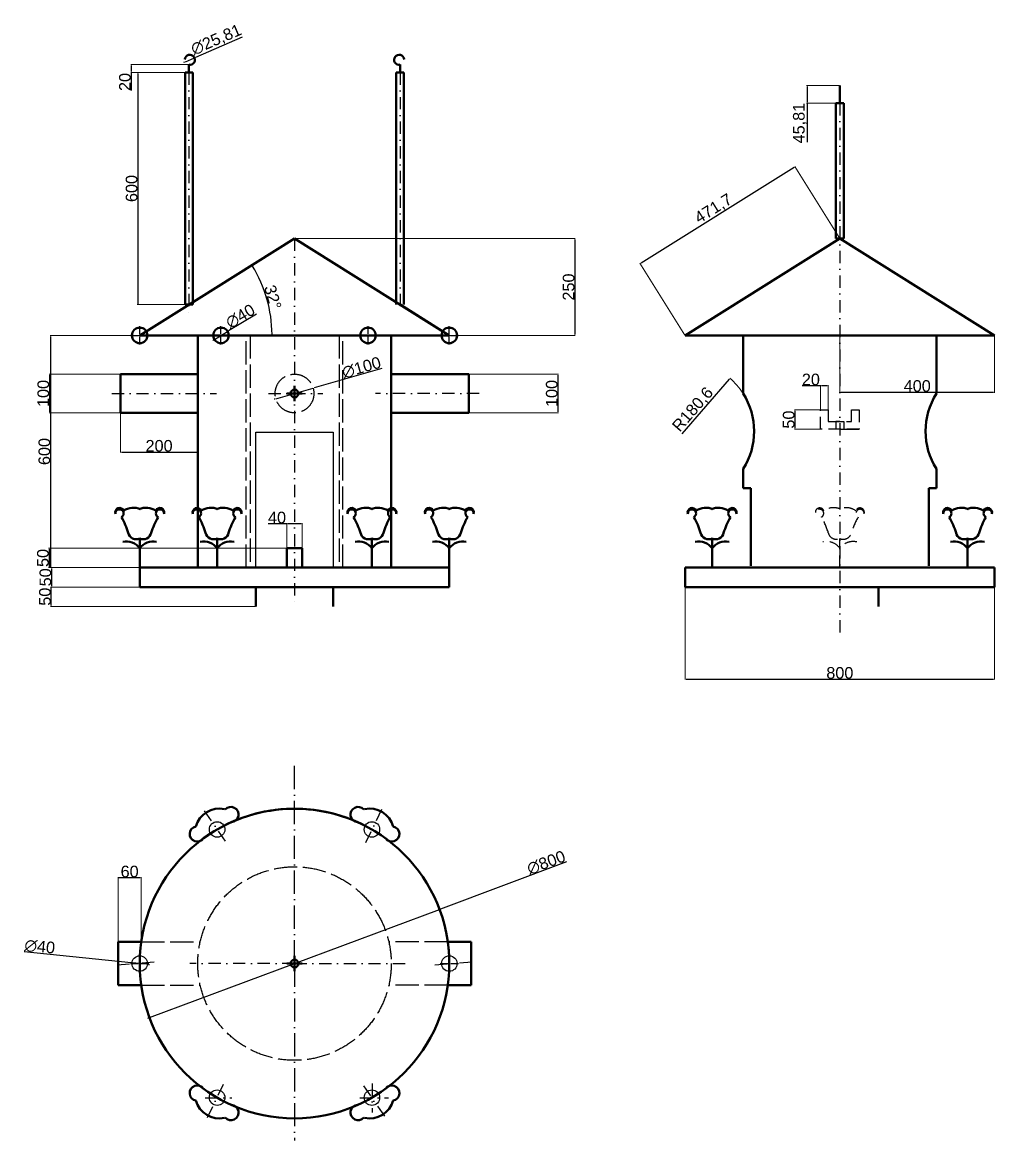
# Model space of a CAD drawing. Header units: millimetres. Extents: x 5534 to 9467, y 1947 to 4836.
# Drawn here: x 6954 to 9467, y 1947 to 4836 of the extents above; entities that cross this region are included whole.
import ezdxf

# ---------------------------------------------------------------- set-up
doc = ezdxf.new("R2010")
doc.units = ezdxf.units.MM
doc.header["$LTSCALE"] = 5
doc.header["$PDMODE"] = 34
doc.header["$PDSIZE"] = 20
for name, pattern in [('ACAD_ISO02W100', [15, 12, -3]), ('ACAD_ISO10W100', [18, 12, -3, 0, -3]), ('CENTER2', [28.575, 19.05, -3.175, 3.175, -3.175]), ('DASHDOT2', [12.7, 6.35, -3.175, 0, -3.175]), ('DASHED2', [9.525, 6.35, -3.175])]:
    doc.linetypes.add(name, pattern=pattern)
doc.styles.get("Standard").update_dxf_attribs({"font": 'arial.ttf'})
doc.dimstyles.new('ISO-25', dxfattribs={"dimtxt": 30, "dimasz": 2.5, "dimexe": 1.25, "dimexo": 0.625, "dimtad": 1, "dimtxsty": 'Standard', "dimcen": 2.5, "dimadec": 0, "dimazin": 0, "dimtfac": 1, "dimtmove": 0, "dimatfit": 3, "dimfxl": 1, "dimlwe": 20, "dimarcsym": 0})

# ---------------------------------------------------------------- blocks, each defined once
blk = doc.blocks.new('*U17')
blk.add_circle((0, 0), 20)
blk = doc.blocks.new('*U18')
at = {"color": 0, "linetype": 'ByBlock', "lineweight": -2, "transparency": 16777216}
for p, rotation in [((7457.4, 2751), 119.9999999999999), ((7857.4, 2751), 59.99999999999997), ((7257.4, 2404.6), 180), ((7457.4, 2058.2), 239.9999999999999), ((7857.4, 2058.2), 299.9999999999999)]:
    blk.add_blockref('*U17', p, dxfattribs=dict(at, rotation=rotation))
blk.add_blockref('*U17', (8057.4, 2404.6), dxfattribs=at)
blk = doc.blocks.new('*U19')
at = {"color": 0, "linetype": 'CENTER2', "transparency": 16777216}
for p, q in [((-23.5, 0), (-4, 0)), ((0, 4), (0, 23.5)), ((4, 0), (23.5, 0)), ((0, -23.5), (0, -4))]:
    blk.add_line(p, q, dxfattribs=at)
at = {"color": 0, "linetype": 'Continuous', "transparency": 16777216}
for p, q in [((-2, 0), (2, 0)), ((0, -2), (0, 2))]:
    blk.add_line(p, q, dxfattribs=at)
blk = doc.blocks.new('*D20')
at = {"color": 0, "lineweight": -2, "transparency": 16777216}
for p, q in [((7559.1, 4081.9), (7486.7, 4038.9)), ((7448, 4015.9), (7445.9, 4014.6)), ((7450.2, 4017.2), (7484.6, 4037.6))]:
    blk.add_line(p, q, dxfattribs=at)
at = {"color": 0, "lineweight": 50, "transparency": 16777216}
for points in [[(7447.8, 4016.3), (7448.3, 4015.5), (7450.2, 4017.2)], [(7486.5, 4039.2), (7486.9, 4038.5), (7484.6, 4037.6)]]:
    blk.add_solid(points, dxfattribs=at)
at = {"layer": 'Defpoints', "color": 0, "lineweight": 50, "transparency": 16777216}
for p in [(7450.2, 4017.2), (7484.6, 4037.6)]:
    blk.add_point(p, dxfattribs=at)
at = {"color": 0, "lineweight": 25, "transparency": 16777216, "insert": (7517.5, 4076.7), "char_height": 30, "attachment_point": 5, "rotation": 30.7121}
blk.add_mtext('∅40', dxfattribs=at)
blk = doc.blocks.new('*D21')
at = {"color": 0, "lineweight": -2, "transparency": 16777216}
for p, q in [((7522.4, 4797.8), (7401.3, 4745.6)), ((7375.3, 4734.4), (7399, 4744.6)), ((7373, 4733.4), (7370.8, 4732.4))]:
    blk.add_line(p, q, dxfattribs=at)
at = {"color": 0, "lineweight": 50, "transparency": 16777216}
for points in [[(7401.2, 4746), (7401.5, 4745.2), (7399, 4744.6)], [(7372.9, 4733.8), (7373.2, 4733), (7375.3, 4734.4)]]:
    blk.add_solid(points, dxfattribs=at)
at = {"layer": 'Defpoints', "color": 0, "lineweight": 50, "transparency": 16777216}
for p in [(7399, 4744.6), (7375.3, 4734.4)]:
    blk.add_point(p, dxfattribs=at)
at = {"color": 0, "lineweight": 25, "transparency": 16777216, "insert": (7455.5, 4789.8), "char_height": 30, "attachment_point": 5, "rotation": 23.3023}
blk.add_mtext('∅25,81', dxfattribs=at)
blk = doc.blocks.new('*D22')
at = {"color": 0, "lineweight": 20, "transparency": 16777216}
for p, q in [((7384, 4726.9), (7234, 4726.9)), ((7384, 4706.9), (7234, 4706.9))]:
    blk.add_line(p, q, dxfattribs=at)
at = {"color": 0, "lineweight": -2, "transparency": 16777216}
for p, q in [((7235.2, 4724.4), (7235.2, 4709.4)), ((7235.2, 4706.9), (7235.2, 4659.8))]:
    blk.add_line(p, q, dxfattribs=at)
at = {"color": 0, "lineweight": 50, "transparency": 16777216}
for points in [[(7234.8, 4724.4), (7235.6, 4724.4), (7235.2, 4726.9)], [(7234.8, 4709.4), (7235.6, 4709.4), (7235.2, 4706.9)]]:
    blk.add_solid(points, dxfattribs=at)
at = {"layer": 'Defpoints', "color": 0, "lineweight": 50, "transparency": 16777216}
for p in [(7384.6, 4726.9), (7235.2, 4706.9), (7384.6, 4706.9)]:
    blk.add_point(p, dxfattribs=at)
at = {"color": 0, "lineweight": 25, "transparency": 16777216, "insert": (7219.3, 4682.1), "char_height": 30, "attachment_point": 5, "rotation": 90}
blk.add_mtext('20', dxfattribs=at)
blk = doc.blocks.new('*D23')
at = {"color": 0, "lineweight": 20, "transparency": 16777216}
for p, q in [((7374, 4706.9), (7251.2, 4706.9)), ((7374, 4106.9), (7251.2, 4106.9))]:
    blk.add_line(p, q, dxfattribs=at)
at = {"color": 0, "lineweight": -2, "transparency": 16777216}
blk.add_line((7252.4, 4704.4), (7252.4, 4109.4), dxfattribs=at)
at = {"color": 0, "lineweight": 50, "transparency": 16777216}
for points in [[(7252, 4704.4), (7252.9, 4704.4), (7252.4, 4706.9)], [(7252, 4109.4), (7252.9, 4109.4), (7252.4, 4106.9)]]:
    blk.add_solid(points, dxfattribs=at)
at = {"layer": 'Defpoints', "color": 0, "lineweight": 50, "transparency": 16777216}
for p in [(7374.6, 4706.9), (7252.4, 4106.9), (7374.6, 4106.9)]:
    blk.add_point(p, dxfattribs=at)
at = {"color": 0, "lineweight": 25, "transparency": 16777216, "insert": (7236.5, 4406.9), "char_height": 30, "attachment_point": 5, "rotation": 90}
blk.add_mtext('600', dxfattribs=at)
blk = doc.blocks.new('*D24')
at = {"color": 0, "lineweight": -2, "transparency": 16777216}
blk.add_arc((7257.4, 4027.4), 341.9, 0.419, 31.5864, dxfattribs=at)
at = {"color": 0, "lineweight": 50, "transparency": 16777216}
for points in [[(7548.3, 4206.2), (7549, 4206.7), (7547.3, 4208.6)], [(7599.7, 4029.9), (7598.8, 4029.9), (7599.3, 4027.4)]]:
    blk.add_solid(points, dxfattribs=at)
at = {"layer": 'Defpoints', "color": 0, "lineweight": 50, "transparency": 16777216}
for p in [(7657.4, 4277.4), (7593.3, 4090.7), (7257.4, 4027.4), (7257.4, 4027.4), (7657.4, 4027.4)]:
    blk.add_point(p, dxfattribs=at)
at = {"color": 0, "lineweight": 25, "transparency": 16777216, "insert": (7601.3, 4126), "char_height": 30, "attachment_point": 5, "rotation": 286.0027}
blk.add_mtext('32°', dxfattribs=at)
blk = doc.blocks.new('*D25')
at = {"color": 0, "lineweight": 20, "transparency": 16777216}
for p, q in [((7658, 4277.4), (8382.9, 4277.4)), ((7658, 4027.4), (8382.9, 4027.4))]:
    blk.add_line(p, q, dxfattribs=at)
at = {"color": 0, "lineweight": -2, "transparency": 16777216}
blk.add_line((8381.6, 4274.9), (8381.6, 4029.9), dxfattribs=at)
at = {"color": 0, "lineweight": 50, "transparency": 16777216}
for points in [[(8381.2, 4274.9), (8382, 4274.9), (8381.6, 4277.4)], [(8381.2, 4029.9), (8382, 4029.9), (8381.6, 4027.4)]]:
    blk.add_solid(points, dxfattribs=at)
at = {"layer": 'Defpoints', "color": 0, "lineweight": 50, "transparency": 16777216}
for p in [(7657.4, 4277.4), (7657.4, 4027.4), (8381.6, 4027.4)]:
    blk.add_point(p, dxfattribs=at)
at = {"color": 0, "lineweight": 25, "transparency": 16777216, "insert": (8365.7, 4152.4), "char_height": 30, "attachment_point": 5, "rotation": 90}
blk.add_mtext('250', dxfattribs=at)
blk = doc.blocks.new('*D26')
at = {"color": 0, "lineweight": 20, "transparency": 16777216}
for p, q in [((8108, 3927.4), (8339.4, 3927.4)), ((8108, 3827.4), (8339.4, 3827.4))]:
    blk.add_line(p, q, dxfattribs=at)
at = {"color": 0, "lineweight": -2, "transparency": 16777216}
blk.add_line((8338.2, 3924.9), (8338.2, 3829.9), dxfattribs=at)
at = {"color": 0, "lineweight": 50, "transparency": 16777216}
for points in [[(8337.7, 3924.9), (8338.6, 3924.9), (8338.2, 3927.4)], [(8337.7, 3829.9), (8338.6, 3829.9), (8338.2, 3827.4)]]:
    blk.add_solid(points, dxfattribs=at)
at = {"layer": 'Defpoints', "color": 0, "lineweight": 50, "transparency": 16777216}
for p in [(8107.4, 3927.4), (8107.4, 3827.4), (8338.2, 3827.4)]:
    blk.add_point(p, dxfattribs=at)
at = {"color": 0, "lineweight": 25, "transparency": 16777216, "insert": (8322.2, 3877.4), "char_height": 30, "attachment_point": 5, "rotation": 90}
blk.add_mtext('100', dxfattribs=at)
blk = doc.blocks.new('*D27')
at = {"color": 0, "lineweight": 20, "transparency": 16777216}
for p, q in [((7206.8, 3927.4), (7023, 3927.4)), ((7206.8, 3827.4), (7023, 3827.4))]:
    blk.add_line(p, q, dxfattribs=at)
at = {"color": 0, "lineweight": -2, "transparency": 16777216}
blk.add_line((7024.2, 3924.9), (7024.2, 3829.9), dxfattribs=at)
at = {"color": 0, "lineweight": 50, "transparency": 16777216}
for points in [[(7023.8, 3924.9), (7024.6, 3924.9), (7024.2, 3927.4)], [(7023.8, 3829.9), (7024.6, 3829.9), (7024.2, 3827.4)]]:
    blk.add_solid(points, dxfattribs=at)
at = {"layer": 'Defpoints', "color": 0, "lineweight": 50, "transparency": 16777216}
for p in [(7207.4, 3927.4), (7024.2, 3827.4), (7207.4, 3827.4)]:
    blk.add_point(p, dxfattribs=at)
at = {"color": 0, "lineweight": 25, "transparency": 16777216, "insert": (7008.3, 3877.4), "char_height": 30, "attachment_point": 5, "rotation": 90}
blk.add_mtext('100', dxfattribs=at)
blk = doc.blocks.new('*D28')
at = {"color": 0, "lineweight": 20, "transparency": 16777216}
for p, q in [((7207.4, 3826.8), (7207.4, 3724.8)), ((7407.4, 3826.8), (7407.4, 3724.8))]:
    blk.add_line(p, q, dxfattribs=at)
at = {"color": 0, "lineweight": -2, "transparency": 16777216}
blk.add_line((7209.9, 3726.1), (7404.9, 3726.1), dxfattribs=at)
at = {"color": 0, "lineweight": 50, "transparency": 16777216}
for points in [[(7209.9, 3726.5), (7209.9, 3725.7), (7207.4, 3726.1)], [(7404.9, 3726.5), (7404.9, 3725.7), (7407.4, 3726.1)]]:
    blk.add_solid(points, dxfattribs=at)
at = {"layer": 'Defpoints', "color": 0, "lineweight": 50, "transparency": 16777216}
for p in [(7207.4, 3827.4), (7407.4, 3827.4), (7407.4, 3726.1)]:
    blk.add_point(p, dxfattribs=at)
at = {"color": 0, "lineweight": 25, "transparency": 16777216, "insert": (7307.4, 3742), "char_height": 30, "attachment_point": 5}
blk.add_mtext('200', dxfattribs=at)
blk = doc.blocks.new('*D29')
at = {"color": 0, "lineweight": 20, "transparency": 16777216}
for p, q in [((7406.8, 4027.4), (7025.7, 4027.4)), ((7406.8, 3427.4), (7025.7, 3427.4))]:
    blk.add_line(p, q, dxfattribs=at)
at = {"color": 0, "lineweight": -2, "transparency": 16777216}
blk.add_line((7027, 4024.9), (7027, 3429.9), dxfattribs=at)
at = {"color": 0, "lineweight": 50, "transparency": 16777216}
for points in [[(7026.5, 4024.9), (7027.4, 4024.9), (7027, 4027.4)], [(7026.5, 3429.9), (7027.4, 3429.9), (7027, 3427.4)]]:
    blk.add_solid(points, dxfattribs=at)
at = {"layer": 'Defpoints', "color": 0, "lineweight": 50, "transparency": 16777216}
for p in [(7407.4, 4027.4), (7027, 3427.4), (7407.4, 3427.4)]:
    blk.add_point(p, dxfattribs=at)
at = {"color": 0, "lineweight": 25, "transparency": 16777216, "insert": (7011, 3727.4), "char_height": 30, "attachment_point": 5, "rotation": 90}
blk.add_mtext('600', dxfattribs=at)
blk = doc.blocks.new('*D30')
at = {"color": 0, "lineweight": 20, "transparency": 16777216}
for p, q in [((7256.8, 3427.4), (7028.4, 3427.4)), ((7256.8, 3377.4), (7028.4, 3377.4))]:
    blk.add_line(p, q, dxfattribs=at)
at = {"color": 0, "lineweight": -2, "transparency": 16777216}
blk.add_line((7029.7, 3424.9), (7029.7, 3379.9), dxfattribs=at)
at = {"color": 0, "lineweight": 50, "transparency": 16777216}
for points in [[(7029.3, 3424.9), (7030.1, 3424.9), (7029.7, 3427.4)], [(7029.3, 3379.9), (7030.1, 3379.9), (7029.7, 3377.4)]]:
    blk.add_solid(points, dxfattribs=at)
at = {"layer": 'Defpoints', "color": 0, "lineweight": 50, "transparency": 16777216}
for p in [(7257.4, 3427.4), (7029.7, 3377.4), (7257.4, 3377.4)]:
    blk.add_point(p, dxfattribs=at)
at = {"color": 0, "lineweight": 25, "transparency": 16777216, "insert": (7013.7, 3402.4), "char_height": 30, "attachment_point": 5, "rotation": 90}
blk.add_mtext('50', dxfattribs=at)
blk = doc.blocks.new('*D31')
at = {"color": 0, "lineweight": 20, "transparency": 16777216}
for p, q in [((7556.8, 3377.4), (7027.2, 3377.4)), ((7556.8, 3327.4), (7027.2, 3327.4))]:
    blk.add_line(p, q, dxfattribs=at)
at = {"color": 0, "lineweight": -2, "transparency": 16777216}
blk.add_line((7028.4, 3329.9), (7028.4, 3374.9), dxfattribs=at)
at = {"color": 0, "lineweight": 50, "transparency": 16777216}
for points in [[(7028, 3374.9), (7028.8, 3374.9), (7028.4, 3377.4)], [(7028, 3329.9), (7028.8, 3329.9), (7028.4, 3327.4)]]:
    blk.add_solid(points, dxfattribs=at)
at = {"layer": 'Defpoints', "color": 0, "lineweight": 50, "transparency": 16777216}
for p in [(7028.4, 3377.4), (7557.4, 3377.4), (7557.4, 3327.4)]:
    blk.add_point(p, dxfattribs=at)
at = {"color": 0, "lineweight": 25, "transparency": 16777216, "insert": (7012.5, 3352.4), "char_height": 30, "attachment_point": 5, "rotation": 90}
blk.add_mtext('50', dxfattribs=at)
blk = doc.blocks.new('*D32')
at = {"color": 0, "lineweight": -2, "transparency": 16777216}
for p, q in [((7883.2, 3941.8), (7707.9, 3891.8)), ((7609.3, 3863.7), (7705.5, 3891.1)), ((7606.9, 3863), (7604.5, 3862.3))]:
    blk.add_line(p, q, dxfattribs=at)
at = {"color": 0, "lineweight": 50, "transparency": 16777216}
for points in [[(7707.8, 3892.2), (7708, 3891.4), (7705.5, 3891.1)], [(7606.8, 3863.4), (7607, 3862.6), (7609.3, 3863.7)]]:
    blk.add_solid(points, dxfattribs=at)
at = {"layer": 'Defpoints', "color": 0, "lineweight": 50, "transparency": 16777216}
for p in [(7705.5, 3891.1), (7609.3, 3863.7)]:
    blk.add_point(p, dxfattribs=at)
at = {"color": 0, "lineweight": 25, "transparency": 16777216, "insert": (7830.4, 3944.2), "char_height": 30, "attachment_point": 5, "rotation": 15.9324}
blk.add_mtext('∅100', dxfattribs=at)
blk = doc.blocks.new('*D33')
at = {"color": 0, "lineweight": -2, "transparency": 16777216}
blk.add_line((8948.6, 4461.3), (8552.8, 4214), dxfattribs=at)
at = {"color": 0, "lineweight": 20, "transparency": 16777216}
for p, q in [((9066.2, 4277.9), (8950.1, 4463.7)), ((8666.2, 4027.9), (8550.1, 4213.7))]:
    blk.add_line(p, q, dxfattribs=at)
at = {"color": 0, "lineweight": 50, "transparency": 16777216}
for points in [[(8948.4, 4461.7), (8948.8, 4461), (8950.7, 4462.7)], [(8552.6, 4214.4), (8553.1, 4213.6), (8550.7, 4212.7)]]:
    blk.add_solid(points, dxfattribs=at)
at = {"layer": 'Defpoints', "color": 0, "lineweight": 50, "transparency": 16777216}
for p in [(9066.5, 4277.4), (8550.7, 4212.7), (8666.5, 4027.4)]:
    blk.add_point(p, dxfattribs=at)
at = {"color": 0, "lineweight": 25, "transparency": 16777216, "insert": (8740.8, 4353.5), "char_height": 30, "attachment_point": 5, "rotation": 32.0054}
blk.add_mtext('471,7', dxfattribs=at)
blk = doc.blocks.new('*D34')
at = {"color": 0, "lineweight": -2, "transparency": 16777216}
blk.add_line((8658.8, 3773.4), (8781.5, 3914.2), dxfattribs=at)
at = {"color": 0, "lineweight": 20, "transparency": 16777216}
blk.add_arc((8664.5, 3779.9), 180.6, 32.8723, 49.339, dxfattribs=at)
at = {"color": 0, "lineweight": 13, "transparency": 16777216}
blk.add_solid([(8781.2, 3914.5), (8781.8, 3913.9), (8783.1, 3916.1)], dxfattribs=at)
at = {"layer": 'Defpoints', "color": 0, "lineweight": 13, "transparency": 16777216}
for p in [(8783.1, 3916.1), (8664.5, 3779.9)]:
    blk.add_point(p, dxfattribs=at)
at = {"color": 0, "lineweight": 25, "transparency": 16777216, "insert": (8687.9, 3835.1), "char_height": 30, "attachment_point": 5, "rotation": 48.9425}
blk.add_mtext('R180,6', dxfattribs=at)
blk = doc.blocks.new('*D35')
at = {"color": 0, "lineweight": 20, "transparency": 16777216}
for p, q in [((7636.8, 3477.4), (7022, 3477.4)), ((7636.8, 3427.4), (7022, 3427.4))]:
    blk.add_line(p, q, dxfattribs=at)
at = {"color": 0, "lineweight": -2, "transparency": 16777216}
blk.add_line((7023.2, 3474.9), (7023.2, 3429.9), dxfattribs=at)
at = {"color": 0, "lineweight": 50, "transparency": 16777216}
for points in [[(7022.8, 3474.9), (7023.6, 3474.9), (7023.2, 3477.4)], [(7022.8, 3429.9), (7023.6, 3429.9), (7023.2, 3427.4)]]:
    blk.add_solid(points, dxfattribs=at)
at = {"layer": 'Defpoints', "color": 0, "lineweight": 50, "transparency": 16777216}
for p in [(7637.4, 3477.4), (7023.2, 3427.4), (7637.4, 3427.4)]:
    blk.add_point(p, dxfattribs=at)
at = {"color": 0, "lineweight": 25, "transparency": 16777216, "insert": (7007.3, 3452.4), "char_height": 30, "attachment_point": 5, "rotation": 90}
blk.add_mtext('50', dxfattribs=at)
blk = doc.blocks.new('*D36')
at = {"color": 0, "lineweight": -2, "transparency": 16777216}
for p, q in [((8360.4, 2667), (8034.5, 2545.3)), ((7282.6, 2264.8), (8032.1, 2544.5)), ((7280.3, 2263.9), (7277.9, 2263))]:
    blk.add_line(p, q, dxfattribs=at)
at = {"color": 0, "lineweight": 50, "transparency": 16777216}
for points in [[(8034.3, 2545.7), (8034.6, 2544.9), (8032.1, 2544.5)], [(7280.1, 2264.3), (7280.4, 2263.5), (7282.6, 2264.8)]]:
    blk.add_solid(points, dxfattribs=at)
at = {"layer": 'Defpoints', "color": 0, "lineweight": 50, "transparency": 16777216}
for p in [(8032.1, 2544.5), (7282.6, 2264.8)]:
    blk.add_point(p, dxfattribs=at)
at = {"color": 0, "lineweight": 25, "transparency": 16777216, "insert": (8307.7, 2665.2), "char_height": 30, "attachment_point": 5, "rotation": 20.464}
blk.add_mtext('∅800', dxfattribs=at)
blk = doc.blocks.new('*D37')
at = {"color": 0, "lineweight": 20, "transparency": 16777216}
for p, q in [((7201.3, 2460.9), (7201.3, 2627.5)), ((7261.3, 2460.9), (7261.3, 2627.5))]:
    blk.add_line(p, q, dxfattribs=at)
at = {"color": 0, "lineweight": -2, "transparency": 16777216}
blk.add_line((7258.8, 2626.3), (7203.8, 2626.3), dxfattribs=at)
at = {"color": 0, "lineweight": 50, "transparency": 16777216}
for points in [[(7203.8, 2626.7), (7203.8, 2625.8), (7201.3, 2626.3)], [(7258.8, 2626.7), (7258.8, 2625.8), (7261.3, 2626.3)]]:
    blk.add_solid(points, dxfattribs=at)
at = {"layer": 'Defpoints', "color": 0, "lineweight": 50, "transparency": 16777216}
for p in [(7201.3, 2626.3), (7201.3, 2460.3), (7261.3, 2460.3)]:
    blk.add_point(p, dxfattribs=at)
at = {"color": 0, "lineweight": 25, "transparency": 16777216, "insert": (7231.3, 2642.2), "char_height": 30, "attachment_point": 5}
blk.add_mtext('60', dxfattribs=at)
blk = doc.blocks.new('*D38')
at = {"color": 0, "lineweight": -2, "transparency": 16777216}
for p, q in [((6959.2, 2435.4), (7235, 2406.9)), ((7277.3, 2402.6), (7237.5, 2406.7)), ((7279.8, 2402.3), (7282.3, 2402))]:
    blk.add_line(p, q, dxfattribs=at)
at = {"color": 0, "lineweight": -3, "transparency": 16777216}
for points in [[(7235, 2407.3), (7235, 2406.5), (7237.5, 2406.7)], [(7279.8, 2402.7), (7279.7, 2401.9), (7277.3, 2402.6)]]:
    blk.add_solid(points, dxfattribs=at)
at = {"layer": 'Defpoints', "color": 0, "lineweight": -3, "transparency": 16777216}
for p in [(7237.5, 2406.7), (7277.3, 2402.6)]:
    blk.add_point(p, dxfattribs=at)
at = {"color": 0, "lineweight": 25, "transparency": 16777216, "insert": (6999.1, 2448.1), "char_height": 30, "attachment_point": 5, "rotation": 354.1048}
blk.add_mtext('∅40', dxfattribs=at)
blk = doc.blocks.new('*D40')
at = {"color": 0, "lineweight": -2, "transparency": 16777216}
for p, q in [((7637.4, 3540.7), (7589.6, 3540.7)), ((7674.9, 3540.7), (7639.9, 3540.7))]:
    blk.add_line(p, q, dxfattribs=at)
at = {"color": 0, "lineweight": 20, "transparency": 16777216}
for p, q in [((7637.4, 3478), (7637.4, 3542)), ((7677.4, 3478), (7677.4, 3542))]:
    blk.add_line(p, q, dxfattribs=at)
at = {"color": 0, "lineweight": 50, "transparency": 16777216}
for points in [[(7639.9, 3541.2), (7639.9, 3540.3), (7637.4, 3540.7)], [(7674.9, 3541.2), (7674.9, 3540.3), (7677.4, 3540.7)]]:
    blk.add_solid(points, dxfattribs=at)
at = {"layer": 'Defpoints', "color": 0, "lineweight": 50, "transparency": 16777216}
for p in [(7637.4, 3540.7), (7637.4, 3477.4), (7677.4, 3477.4)]:
    blk.add_point(p, dxfattribs=at)
at = {"color": 0, "lineweight": 25, "transparency": 16777216, "insert": (7612.2, 3556.7), "char_height": 30, "attachment_point": 5}
blk.add_mtext('40', dxfattribs=at)
blk = doc.blocks.new('*U41')
at = {"color": 0, "linetype": 'CENTER2', "lineweight": -3, "transparency": 16777216}
for p, q in [((-23.5, 0), (-4, 0)), ((0, 4), (0, 23.5)), ((4, 0), (23.5, 0)), ((0, -23.5), (0, -4))]:
    blk.add_line(p, q, dxfattribs=at)
at = {"color": 0, "linetype": 'Continuous', "lineweight": -3, "transparency": 16777216}
for p, q in [((-2, 0), (2, 0)), ((0, -2), (0, 2))]:
    blk.add_line(p, q, dxfattribs=at)
blk = doc.blocks.new('*U42')
at = {"color": 0, "linetype": 'CENTER2', "lineweight": -3, "transparency": 16777216}
for p, q in [((-23.5, 0), (-4, 0)), ((0, 4), (0, 23.5)), ((4, 0), (23.5, 0)), ((0, -23.5), (0, -4))]:
    blk.add_line(p, q, dxfattribs=at)
at = {"color": 0, "linetype": 'Continuous', "lineweight": -3, "transparency": 16777216}
for p, q in [((-2, 0), (2, 0)), ((0, -2), (0, 2))]:
    blk.add_line(p, q, dxfattribs=at)
blk = doc.blocks.new('*U43')
at = {"color": 0, "linetype": 'CENTER2', "lineweight": -3, "transparency": 16777216}
for p, q in [((-23.5, 0), (-4, 0)), ((0, 4), (0, 23.5)), ((4, 0), (23.5, 0)), ((0, -23.5), (0, -4))]:
    blk.add_line(p, q, dxfattribs=at)
at = {"color": 0, "linetype": 'Continuous', "lineweight": -3, "transparency": 16777216}
for p, q in [((-2, 0), (2, 0)), ((0, -2), (0, 2))]:
    blk.add_line(p, q, dxfattribs=at)
blk = doc.blocks.new('*U44')
at = {"color": 0, "linetype": 'CENTER2', "lineweight": -3, "transparency": 16777216}
for p, q in [((-23.5, 0), (-4, 0)), ((0, 4), (0, 23.5)), ((4, 0), (23.5, 0)), ((0, -23.5), (0, -4))]:
    blk.add_line(p, q, dxfattribs=at)
at = {"color": 0, "linetype": 'Continuous', "lineweight": -3, "transparency": 16777216}
for p, q in [((-2, 0), (2, 0)), ((0, -2), (0, 2))]:
    blk.add_line(p, q, dxfattribs=at)
blk = doc.blocks.new('*U45')
at = {"color": 0, "linetype": 'CENTER2', "lineweight": -3, "transparency": 16777216}
for p, q in [((-23.5, 0), (-4, 0)), ((0, 4), (0, 23.5)), ((4, 0), (23.5, 0)), ((0, -23.5), (0, -4))]:
    blk.add_line(p, q, dxfattribs=at)
at = {"color": 0, "linetype": 'Continuous', "lineweight": -3, "transparency": 16777216}
for p, q in [((-2, 0), (2, 0)), ((0, -2), (0, 2))]:
    blk.add_line(p, q, dxfattribs=at)
blk = doc.blocks.new('*U46')
at = {"color": 0, "linetype": 'CENTER2', "lineweight": -3, "transparency": 16777216}
for p, q in [((-23.5, 0), (-4, 0)), ((0, 4), (0, 23.5)), ((4, 0), (23.5, 0)), ((0, -23.5), (0, -4))]:
    blk.add_line(p, q, dxfattribs=at)
at = {"color": 0, "linetype": 'Continuous', "lineweight": -3, "transparency": 16777216}
for p, q in [((-2, 0), (2, 0)), ((0, -2), (0, 2))]:
    blk.add_line(p, q, dxfattribs=at)
blk = doc.blocks.new('*U47')
at = {"color": 0, "linetype": 'CENTER2', "lineweight": -3, "transparency": 16777216}
for p, q in [((-23.5, 0), (-4, 0)), ((0, 4), (0, 23.5)), ((4, 0), (23.5, 0)), ((0, -23.5), (0, -4))]:
    blk.add_line(p, q, dxfattribs=at)
at = {"color": 0, "linetype": 'Continuous', "lineweight": -3, "transparency": 16777216}
for p, q in [((-2, 0), (2, 0)), ((0, -2), (0, 2))]:
    blk.add_line(p, q, dxfattribs=at)
blk = doc.blocks.new('*D50')
at = {"color": 0, "lineweight": 20, "transparency": 16777216}
for p, q in [((9066.5, 4026.8), (9066.5, 3879.4)), ((9466.5, 4026.8), (9466.5, 3879.4))]:
    blk.add_line(p, q, dxfattribs=at)
at = {"color": 0, "lineweight": -2, "transparency": 16777216}
blk.add_line((9069, 3880.7), (9464, 3880.7), dxfattribs=at)
at = {"color": 0, "lineweight": 50, "transparency": 16777216}
for points in [[(9069, 3881.1), (9069, 3880.3), (9066.5, 3880.7)], [(9464, 3881.1), (9464, 3880.3), (9466.5, 3880.7)]]:
    blk.add_solid(points, dxfattribs=at)
at = {"layer": 'Defpoints', "color": 0, "lineweight": 50, "transparency": 16777216}
for p in [(9066.5, 4027.4), (9466.5, 4027.4), (9466.5, 3880.7)]:
    blk.add_point(p, dxfattribs=at)
at = {"color": 0, "lineweight": 25, "transparency": 16777216, "insert": (9266.5, 3896.6), "char_height": 30, "attachment_point": 5}
blk.add_mtext('400', dxfattribs=at)
blk = doc.blocks.new('*D53')
at = {"color": 0, "lineweight": 20, "transparency": 16777216}
for p, q in [((9065.9, 4673.2), (8980.6, 4673.2)), ((9065.9, 4627.4), (8980.6, 4627.4))]:
    blk.add_line(p, q, dxfattribs=at)
at = {"color": 0, "lineweight": -2, "transparency": 16777216}
for p, q in [((8981.9, 4670.7), (8981.9, 4629.9)), ((8981.9, 4627.4), (8981.9, 4527))]:
    blk.add_line(p, q, dxfattribs=at)
at = {"color": 0, "lineweight": 50, "transparency": 16777216}
for points in [[(8981.4, 4670.7), (8982.3, 4670.7), (8981.9, 4673.2)], [(8981.4, 4629.9), (8982.3, 4629.9), (8981.9, 4627.4)]]:
    blk.add_solid(points, dxfattribs=at)
at = {"layer": 'Defpoints', "color": 0, "lineweight": 50, "transparency": 16777216}
for p in [(9066.5, 4673.2, -10), (8981.9, 4627.4), (9066.5, 4627.4, -10)]:
    blk.add_point(p, dxfattribs=at)
at = {"color": 0, "lineweight": 25, "transparency": 16777216, "insert": (8963.2, 4575.9), "char_height": 30, "attachment_point": 5, "rotation": 90}
blk.add_mtext('45,81', dxfattribs=at)
blk = doc.blocks.new('*D54')
at = {"color": 0, "lineweight": -2, "transparency": 16777216}
for p, q in [((9016.5, 3897.4), (8969.4, 3897.4)), ((9034, 3897.4), (9019, 3897.4))]:
    blk.add_line(p, q, dxfattribs=at)
at = {"color": 0, "lineweight": 20, "transparency": 16777216}
for p, q in [((9016.5, 3835.5), (9016.5, 3898.7)), ((9036.5, 3835.5), (9036.5, 3898.7))]:
    blk.add_line(p, q, dxfattribs=at)
at = {"color": 0, "lineweight": 13, "transparency": 16777216}
for points in [[(9019, 3897.8), (9019, 3897), (9016.5, 3897.4)], [(9034, 3897.8), (9034, 3897), (9036.5, 3897.4)]]:
    blk.add_solid(points, dxfattribs=at)
at = {"layer": 'Defpoints', "color": 0, "lineweight": 13, "transparency": 16777216}
for p in [(9016.5, 3897.4), (9016.5, 3834.9), (9036.5, 3834.9)]:
    blk.add_point(p, dxfattribs=at)
at = {"color": 0, "lineweight": 25, "transparency": 16777216, "insert": (8991.7, 3913.4), "char_height": 30, "attachment_point": 5}
blk.add_mtext('20', dxfattribs=at)
blk = doc.blocks.new('*D55')
at = {"color": 0, "lineweight": 20, "transparency": 16777216}
for p, q in [((9015.9, 3834.9), (8949.1, 3834.9)), ((9015.9, 3784.9), (8949.1, 3784.9))]:
    blk.add_line(p, q, dxfattribs=at)
at = {"color": 0, "lineweight": -2, "transparency": 16777216}
blk.add_line((8950.3, 3832.4), (8950.3, 3787.4), dxfattribs=at)
at = {"color": 0, "lineweight": 13, "transparency": 16777216}
for points in [[(8949.9, 3832.4), (8950.8, 3832.4), (8950.3, 3834.9)], [(8949.9, 3787.4), (8950.8, 3787.4), (8950.3, 3784.9)]]:
    blk.add_solid(points, dxfattribs=at)
at = {"layer": 'Defpoints', "color": 0, "lineweight": 13, "transparency": 16777216}
for p in [(9016.5, 3834.9), (8950.3, 3784.9), (9016.5, 3784.9)]:
    blk.add_point(p, dxfattribs=at)
at = {"color": 0, "lineweight": 25, "transparency": 16777216, "insert": (8934.4, 3809.9), "char_height": 30, "attachment_point": 5, "rotation": 90}
blk.add_mtext('50', dxfattribs=at)
blk = doc.blocks.new('*U56')
at = {"linetype": 'DASHDOT2', "lineweight": -3}
blk.add_line((-30.9, 44.8), (30.9, -44.8), dxfattribs=at)
blk = doc.blocks.new('*U57')
at = {"color": 0, "linetype": 'ByBlock', "lineweight": -2, "transparency": 16777216}
for p, rotation in [((7448.1, 2765.4), 180), ((7865.2, 2766.2), 119.9999999999999), ((7240.3, 2403.8), 239.9999999999999), ((8074.5, 2405.4), 59.99999999999993), ((7449.6, 2043), 300.0000000000001)]:
    blk.add_blockref('*U56', p, dxfattribs=dict(at, rotation=rotation))
blk.add_blockref('*U56', (7866.6, 2043.8), dxfattribs=at)
blk = doc.blocks.new('*D58')
at = {"color": 0, "lineweight": 20, "transparency": 16777216}
for p, q in [((8666.5, 3376.8), (8666.5, 3138.1)), ((9466.5, 3376.8), (9466.5, 3138.1))]:
    blk.add_line(p, q, dxfattribs=at)
at = {"color": 0, "lineweight": -2, "transparency": 16777216}
blk.add_line((8669, 3139.3), (9464, 3139.3), dxfattribs=at)
at = {"color": 0, "lineweight": -3, "transparency": 16777216}
for points in [[(8669, 3139.8), (8669, 3138.9), (8666.5, 3139.3)], [(9464, 3139.8), (9464, 3138.9), (9466.5, 3139.3)]]:
    blk.add_solid(points, dxfattribs=at)
at = {"layer": 'Defpoints', "color": 0, "lineweight": -3, "transparency": 16777216}
for p in [(8666.5, 3377.4), (9466.5, 3377.4), (9466.5, 3139.3)]:
    blk.add_point(p, dxfattribs=at)
at = {"color": 0, "lineweight": -3, "transparency": 16777216, "insert": (9066.5, 3155.3), "char_height": 30, "attachment_point": 5}
blk.add_mtext('800', dxfattribs=at)

msp = doc.modelspace()

# ---------------------------------------------------------------- linework, layer by layer
at = {"lineweight": 50}
for p, q in [((7384.587, 4706.886), (7384.587, 4726.886)), ((7930.187, 4706.886), (7930.187, 4726.886)), ((7374.587, 4106.886), (7374.587, 4706.886)), ((7374.587, 4706.886), (7394.587, 4706.886)), ((7394.587, 4106.886), (7394.587, 4706.886)), ((7920.187, 4106.886), (7920.187, 4706.886)), ((7920.187, 4706.886), (7940.187, 4706.886)), ((7940.187, 4106.886), (7940.187, 4706.886)), ((9066.526, 4627.386, -10), (9066.526, 4673.196, -10)), ((9056.526, 4277.386, -10), (9056.526, 4627.386, -10)), ((9056.526, 4627.386, -10), (9076.526, 4627.386, -10)), ((9066.526, 4647.386, -10), (9066.526, 4647.386, 15)), ((9076.526, 4627.386, -10), (9076.526, 4277.386, -10)), ((7257.387, 4027.386), (7657.387, 4277.386)), ((8057.387, 4027.386), (7657.387, 4277.386)), ((9066.526, 4277.386), (8666.526, 4027.386)), ((9066.526, 4277.386, -10), (9056.526, 4277.386, -10)), ((9066.526, 4277.386), (9066.526, 4277.386, -10)), ((9076.526, 4277.386, -10), (9066.526, 4277.386)), ((9066.526, 4277.386), (9466.526, 4027.386)), ((7384.587, 4106.886), (7374.587, 4106.886)), ((7384.587, 4106.886), (7394.587, 4106.886)), ((8057.387, 4027.386), (7930.187, 4106.886)), ((7657.387, 4027.386), (7257.387, 4027.386)), ((7407.387, 3427.386), (7407.387, 4027.386)), ((7407.387, 4027.386), (7907.387, 4027.386)), ((7407.387, 4027.386), (7467.387, 4027.386)), ((7657.387, 4027.386), (8057.387, 4027.386)), ((7907.387, 4027.386), (7847.387, 4027.386)), ((7907.387, 4027.386), (7907.387, 3427.386)), ((7907.387, 4027.386), (7907.387, 3927.386)), ((9066.526, 4027.386), (8666.526, 4027.386)), ((9066.526, 4027.386), (8816.526, 4027.386)), ((8816.526, 4027.386), (8816.526, 3877.386)), ((9066.526, 4027.386), (9316.526, 4027.386)), ((9066.526, 4027.386), (9466.526, 4027.386)), ((9316.526, 4027.386), (9316.526, 3877.386)), ((7407.387, 3927.386), (7207.387, 3927.386)), ((7207.387, 3927.386), (7207.387, 3827.386)), ((7907.387, 3927.386), (8107.387, 3927.386)), ((7907.387, 3827.386), (7907.387, 3927.386)), ((8107.387, 3927.386), (8107.387, 3827.386)), ((7207.387, 3827.386), (7407.387, 3827.386)), ((8107.387, 3827.386), (7907.387, 3827.386)), ((8816.526, 3632.386), (8816.526, 3682.386)), ((9316.526, 3632.386), (9316.526, 3682.386)), ((8836.526, 3632.386), (8816.526, 3632.386)), ((8836.526, 3432.386), (8836.526, 3632.386)), ((9296.526, 3432.386), (9296.526, 3632.386)), ((9296.526, 3632.386), (9316.526, 3632.386)), ((7257.387, 3477.386), (7257.387, 3502.386)), ((7457.387, 3477.386), (7457.387, 3502.386)), ((7857.387, 3477.386), (7857.387, 3502.386)), ((8057.387, 3477.386), (8057.387, 3502.386)), ((8736.526, 3477.386), (8736.526, 3502.386)), ((9396.526, 3477.386), (9396.526, 3502.386)), ((7257.387, 3427.386), (7257.387, 3477.386)), ((7457.387, 3427.386), (7457.387, 3477.386)), ((7677.387, 3477.386), (7637.387, 3477.386)), ((7637.387, 3477.386), (7637.387, 3427.386)), ((7677.387, 3427.386), (7677.387, 3477.386)), ((7857.387, 3427.386), (7857.387, 3477.386)), ((8057.387, 3427.386), (8057.387, 3477.386)), ((8736.526, 3427.386), (8736.526, 3477.386)), ((9396.526, 3427.386), (9396.526, 3477.386)), ((7257.387, 3377.386), (7257.387, 3427.386)), ((7257.387, 3427.386), (8057.387, 3427.386)), ((7657.387, 3427.386), (7407.387, 3427.386)), ((7657.387, 3427.386), (7677.387, 3427.386)), ((8057.387, 3427.386), (8057.387, 3377.386)), ((8666.526, 3377.386), (8666.526, 3427.386)), ((8666.526, 3427.386), (9466.526, 3427.386)), ((9466.526, 3427.386), (9466.526, 3377.386)), ((7257.387, 3377.386), (7657.387, 3377.386)), ((7657.387, 3377.386), (7257.387, 3377.386)), ((7657.387, 3377.386), (7557.387, 3377.386)), ((7557.387, 3377.386), (7557.387, 3327.386)), ((8057.387, 3377.386), (7657.387, 3377.386)), ((7657.387, 3377.386), (7757.387, 3377.386)), ((7757.387, 3377.386), (7757.387, 3327.386)), ((9066.526, 3377.386), (8666.526, 3377.386)), ((9466.526, 3377.386), (9066.526, 3377.386)), ((9466.526, 3377.386), (9166.526, 3377.386)), ((9166.526, 3377.386), (9166.526, 3327.386)), ((7261.28, 2460.275), (7201.28, 2460.275)), ((7201.28, 2460.275), (7201.28, 2404.605)), ((8053.494, 2460.275), (8113.494, 2460.275)), ((8113.494, 2460.275), (8113.494, 2404.605)), ((7201.28, 2348.936), (7201.28, 2404.605)), ((8113.494, 2348.936), (8113.494, 2404.605)), ((7261.28, 2348.936), (7201.28, 2348.936)), ((8053.494, 2348.936), (8113.494, 2348.936))]:
    msp.add_line(p, q, dxfattribs=at)
at = {"linetype": 'DASHDOT2', "lineweight": -3}
for p, q in [((7384.587, 4706.886), (7384.587, 4085.815)), ((7930.187, 4706.886), (7930.187, 4088.711)), ((9066.526, 4627.386, -10), (9066.526, 3244.909, -10)), ((7657.387, 4277.386, 101.144), (7657.387, 3335.309)), ((7185.084, 3877.386), (7456.023, 3877.386)), ((7590.233, 3877.386), (7730.328, 3877.386)), ((8134.384, 3877.386), (7866.848, 3877.386)), ((7657.387, 2404.605), (7386.532, 2404.605)), ((7657.387, 2404.605), (7946.264, 2404.605)), ((7858.005, 2094.611), (7858.005, 2019.349)), ((7426.859, 2057.581), (7495.243, 2057.581)), ((7826.29, 2057.97), (7900.125, 2057.97))]:
    msp.add_line(p, q, dxfattribs=at)
at = {"linetype": 'ACAD_ISO02W100'}
for p, q in [((7532.387, 3427.386), (7532.387, 4027.386)), ((7542.387, 4027.386), (7542.387, 3427.386)), ((7772.387, 4027.386), (7772.387, 3427.386)), ((7782.387, 3427.386), (7782.387, 4027.386))]:
    msp.add_line(p, q, dxfattribs=at)
for p, q in [((7537.387, 4027.386), (7542.387, 4027.386)), ((7557.387, 3427.386), (7557.387, 3777.386)), ((7557.387, 3777.386), (7757.387, 3777.386)), ((7757.387, 3777.386), (7757.387, 3427.386)), ((7542.387, 3427.386), (7532.387, 3427.386)), ((7557.387, 3427.386), (7537.387, 3427.386)), ((7657.387, 3427.386), (7557.387, 3427.386))]:
    msp.add_line(p, q)
at = {"linetype": 'DASHED2', "lineweight": -3}
for p, q in [((9016.526, 3784.886), (9016.526, 3834.886)), ((9016.526, 3834.886), (9036.526, 3834.886)), ((9036.526, 3834.886), (9036.526, 3804.886)), ((9096.526, 3804.886), (9096.526, 3834.886)), ((9096.526, 3834.886), (9116.526, 3834.886)), ((9116.526, 3834.886), (9116.526, 3784.886)), ((9116.526, 3784.886), (9016.526, 3784.886)), ((9036.526, 3804.886), (9096.526, 3804.886)), ((9056.526, 3804.886, 50), (9056.526, 3784.886, 50)), ((9066.526, 3477.386), (9066.526, 3502.386)), ((9066.526, 3427.386), (9066.526, 3477.386))]:
    msp.add_line(p, q, dxfattribs=at)
at = {"linetype": 'ACAD_ISO02W100', "lineweight": -3}
for p, q in [((9066.526, 3804.886, 50), (9056.526, 3804.886, 50)), ((9066.526, 3804.886, 50), (9076.526, 3804.886, 50)), ((9066.526, 3784.886), (9116.526, 3784.886)), ((9076.526, 3804.886, 50), (9076.526, 3784.886, 50)), ((7261.28, 2460.275), (7413.664, 2460.275)), ((8053.494, 2460.275), (7901.11, 2460.275)), ((7261.28, 2348.936), (7413.818, 2348.936)), ((8053.494, 2348.936), (7900.957, 2348.936))]:
    msp.add_line(p, q, dxfattribs=at)
at = {"linetype": 'ACAD_ISO10W100'}
msp.add_line((7657.387, 2404.605), (7657.387, 2920.665), dxfattribs=at)
at = {"linetype": 'ACAD_ISO10W100', "lineweight": -3}
msp.add_line((7657.387, 2404.605), (7657.387, 1947.088), dxfattribs=at)
at = {"lineweight": 50}
for centre, radius in [((7257.387, 4027.386), 20), ((7467.387, 4027.386), 20), ((7847.387, 4027.386), 20), ((8057.387, 4027.386), 20), ((7657.387, 2404.605), 400)]:
    msp.add_circle(centre, radius, dxfattribs=at)
at = {"linetype": 'ACAD_ISO02W100', "lineweight": -3}
for centre, radius in [((7657.387, 3877.386), 50), ((7657.387, 2404.605), 250)]:
    msp.add_circle(centre, radius, dxfattribs=at)
at = {"lineweight": 50}
for centre, radius, start, end in [((7387.195, 4739.525), 12.905, 258.338431, 176.226747), ((7927.579, 4739.525), 12.905, 3.773253, 281.661569), ((8664.503, 3779.886), 180.603, 327.325956, 32.674044), ((9468.55, 3779.886), 180.603, 147.325956, 212.674044), ((7205.43, 3570.263), 11.361, 21.134631, 198.299838), ((7205.213, 3567.57), 10.605, 296.382248, 184.725266), ((7051.753, 3465.323), 183.358, 16.450531, 30.385632), ((7241.062, 3538.773), 43.511, 64.94911, 125.127886), ((7273.712, 3538.773), 43.511, 54.872114, 115.05089), ((7463.022, 3465.323), 183.358, 149.614368, 163.549469), ((7309.345, 3570.263), 11.361, 341.700162, 158.865369), ((7309.562, 3567.57), 10.605, 355.274734, 243.617752), ((7405.43, 3570.263), 11.361, 21.134631, 198.299838), ((7405.213, 3567.57), 10.605, 296.382248, 184.725266), ((7251.753, 3465.323), 183.358, 16.450531, 30.385632), ((7441.062, 3538.773), 43.511, 64.94911, 125.127886), ((7473.712, 3538.773), 43.511, 54.872114, 115.05089), ((7663.022, 3465.323), 183.358, 149.614368, 163.549469), ((7509.345, 3570.263), 11.361, 341.700162, 158.865369), ((7509.562, 3567.57), 10.605, 355.274734, 243.617752), ((7805.43, 3570.263), 11.361, 21.134631, 198.299838), ((7805.213, 3567.57), 10.605, 296.382248, 184.725266), ((7651.753, 3465.323), 183.358, 16.450531, 30.385632), ((7841.062, 3538.773), 43.511, 64.94911, 125.127886), ((7873.712, 3538.773), 43.511, 54.872114, 115.05089), ((8063.022, 3465.323), 183.358, 149.614368, 163.549469), ((7909.345, 3570.263), 11.361, 341.700162, 158.865369), ((7909.562, 3567.57), 10.605, 355.274734, 243.617752), ((8005.43, 3570.263), 11.361, 21.134631, 198.299838), ((8005.213, 3567.57), 10.605, 296.382248, 184.725266), ((7851.753, 3465.323), 183.358, 16.450531, 30.385632), ((8041.062, 3538.773), 43.511, 64.94911, 125.127886), ((8073.712, 3538.773), 43.511, 54.872114, 115.05089), ((8263.022, 3465.323), 183.358, 149.614368, 163.549469), ((8109.345, 3570.263), 11.361, 341.700162, 158.865369), ((8109.562, 3567.57), 10.605, 355.274734, 243.617752), ((8684.569, 3570.263), 11.361, 21.134631, 198.299838), ((8684.352, 3567.57), 10.605, 296.382248, 184.725266), ((8530.892, 3465.323), 183.358, 16.450531, 30.385632), ((8720.201, 3538.773), 43.511, 64.94911, 125.127886), ((8752.851, 3538.773), 43.511, 54.872114, 115.05089), ((8942.161, 3465.323), 183.358, 149.614368, 163.549469), ((8788.484, 3570.263), 11.361, 341.700162, 158.865369), ((8788.701, 3567.57), 10.605, 355.274734, 243.617752), ((9344.569, 3570.263), 11.361, 21.134631, 198.299838), ((9344.352, 3567.57), 10.605, 296.382248, 184.725266), ((9190.892, 3465.323), 183.358, 16.450531, 30.385632), ((9380.201, 3538.773), 43.511, 64.94911, 125.127886), ((9412.851, 3538.773), 43.511, 54.872114, 115.05089), ((9602.161, 3465.323), 183.358, 149.614368, 163.549469), ((9448.484, 3570.263), 11.361, 341.700162, 158.865369), ((9448.701, 3567.57), 10.605, 355.274734, 243.617752), ((7248.783, 3522.415), 21.799, 193.71146, 293.248546), ((7265.992, 3522.415), 21.799, 246.751454, 346.28854), ((7448.783, 3522.415), 21.799, 193.71146, 293.248546), ((7465.992, 3522.415), 21.799, 246.751454, 346.28854), ((7848.783, 3522.415), 21.799, 193.71146, 293.248546), ((7865.992, 3522.415), 21.799, 246.751454, 346.28854), ((8048.783, 3522.415), 21.799, 193.71146, 293.248546), ((8065.992, 3522.415), 21.799, 246.751454, 346.28854), ((8727.922, 3522.415), 21.799, 193.71146, 293.248546), ((8745.131, 3522.415), 21.799, 246.751454, 346.28854), ((9387.922, 3522.415), 21.799, 193.71146, 293.248546), ((9405.131, 3522.415), 21.799, 246.751454, 346.28854), ((7223.166, 3452.819), 42.127, 35.67403, 102.969828), ((7291.609, 3452.819), 42.127, 77.030174, 144.32597), ((7423.166, 3452.819), 42.127, 35.67403, 102.969828), ((7491.609, 3452.819), 42.127, 77.030174, 144.32597), ((7823.166, 3452.819), 42.127, 35.67403, 102.969828), ((7891.609, 3452.819), 42.127, 77.030174, 144.32597), ((8023.166, 3452.819), 42.127, 35.67403, 102.969828), ((8091.609, 3452.819), 42.127, 77.030174, 144.32597), ((8702.305, 3452.819), 42.127, 35.67403, 102.969828), ((8770.748, 3452.819), 42.127, 77.030174, 144.32597), ((9362.305, 3452.819), 42.127, 35.67403, 102.969828), ((9430.748, 3452.819), 42.127, 77.030174, 144.32597), ((7463.377, 2741.531), 63.378, 78.361134, 164.397601), ((7657.387, 2404.605), 400, 60, 126), ((7493.229, 2789.62), 19.651, 274.271784, 139.147076), ((7821.546, 2789.62), 19.651, 40.852924, 265.728216), ((7851.398, 2741.531), 63.378, 15.602399, 101.638866), ((7406.034, 2739.278), 19.651, 100.852927, 325.728219), ((7908.74, 2739.278), 19.651, 214.271781, 79.147073), ((7657.387, 2404.605), 400, 0, 8), ((7406.034, 2069.933), 19.651, 34.271781, 259.147073), ((7908.74, 2069.933), 19.651, 280.852927, 145.728219), ((7463.377, 2067.68), 63.378, 195.602399, 281.638866), ((7493.229, 2019.591), 19.651, 220.852924, 85.728216), ((7821.546, 2019.591), 19.651, 94.271784, 319.147076), ((7851.398, 2067.68), 63.378, 258.361134, 344.397601)]:
    msp.add_arc(centre, radius, start, end, dxfattribs=at)
at = {"linetype": 'DASHED2', "lineweight": -3}
for centre, radius, start, end in [((9014.569, 3570.263), 11.361, 21.134631, 198.299838), ((9014.352, 3567.57), 10.605, 296.382248, 184.725266), ((8860.892, 3465.323), 183.358, 16.450531, 30.385632), ((9050.201, 3538.773), 43.511, 64.94911, 125.127886), ((9082.851, 3538.773), 43.511, 54.872114, 115.05089), ((9272.161, 3465.323), 183.358, 149.614368, 163.549469), ((9118.484, 3570.263), 11.361, 341.700162, 158.865369), ((9118.701, 3567.57), 10.605, 355.274734, 243.617752), ((9057.922, 3522.415), 21.799, 193.71146, 293.248546), ((9075.131, 3522.415), 21.799, 246.751454, 346.28854), ((9032.305, 3452.819), 42.127, 35.67403, 102.969828), ((9100.748, 3452.819), 42.127, 77.030174, 144.32597)]:
    msp.add_arc(centre, radius, start, end, dxfattribs=at)
at = {"lineweight": 50}
for p in [(7657.387, 3877.386), (7657.387, 2404.605), (7657.387, 2404.605)]:
    msp.add_point(p, dxfattribs=at)

# ---------------------------------------------------------------- block references
at = {"linetype": 'CENTER2'}
msp.add_blockref('*U19', (7257.387, 4027.386), dxfattribs=at)
at = {"linetype": 'CENTER2', "lineweight": -3}
for name, p in [('*U47', (7257.387, 4027.386)), ('*U46', (7467.387, 4027.386)), ('*U45', (7847.387, 4027.386)), ('*U44', (8057.387, 4027.386)), ('*U43', (7257.387, 2404.605)), ('*U41', (8057.387, 2404.605)), ('*U42', (8057.387, 2404.605))]:
    msp.add_blockref(name, p, dxfattribs=at)
at = {"linetype": 'DASHDOT2', "lineweight": -3}
msp.add_blockref('*U57', (0, 0), dxfattribs=at)
at = {"lineweight": 50}
msp.add_blockref('*U18', (0, 0), dxfattribs=at)

# ---------------------------------------------------------------- dimensions: what is measured, and where the dimension line sits
at = {"lineweight": 25}
dim = msp.add_diameter_dim_2p(p1=(7375.343, 4734.42), p2=(7399.048, 4744.63), dimstyle='ISO-25', dxfattribs=at)
dim.commit()
dim.dimension.update_dxf_attribs({"geometry": '*D21', "text_midpoint": (7455.459, 4789.772)})
dim = msp.add_linear_dim(base=(7235.209, 4706.886), p1=(7384.587, 4726.886), p2=(7384.587, 4706.886), angle=90, dimstyle='ISO-25', dxfattribs=at)
dim.commit()
dim.dimension.update_dxf_attribs({"geometry": '*D22', "text_midpoint": (7235.209, 4682.069), "dimtype": 160})
for base, p1, p2, picture, middle in [((7252.446, 4106.886), (7374.587, 4706.886), (7374.587, 4106.886), '*D23', (7236.504, 4406.886)), ((8981.852, 4627.386), (9066.526, 4673.196, -10), (9066.526, 4627.386, -10), '*D53', (8963.199, 4575.936)), ((8381.608, 4027.386), (7657.387, 4277.386), (7657.387, 4027.386), '*D25', (8365.665, 4152.386)), ((7026.952, 3427.386), (7407.387, 4027.386), (7407.387, 3427.386), '*D29', (7011.01, 3727.386)), ((7024.232, 3827.386), (7207.387, 3927.386), (7207.387, 3827.386), '*D27', (7008.29, 3877.386)), ((8338.157, 3827.386), (8107.387, 3927.386), (8107.387, 3827.386), '*D26', (8322.214, 3877.386)), ((8950.347, 3784.886), (9016.526, 3834.886), (9016.526, 3784.886), '*D55', (8934.405, 3809.886)), ((7023.202, 3427.386), (7637.387, 3477.386), (7637.387, 3427.386), '*D35', (7007.26, 3452.386)), ((7029.672, 3377.386), (7257.387, 3427.386), (7257.387, 3377.386), '*D30', (7013.73, 3402.386)), ((7028.422, 3377.386), (7557.387, 3327.386), (7557.387, 3377.386), '*D31', (7012.48, 3352.386))]:
    dim = msp.add_linear_dim(base=base, p1=p1, p2=p2, angle=90, dimstyle='ISO-25', dxfattribs=at)
    dim.commit()
    dim.dimension.update_dxf_attribs({"geometry": picture, "text_midpoint": middle})
dim = msp.add_aligned_dim(p1=(9066.526, 4277.386), p2=(8666.526, 4027.386), distance=-218.5, dimstyle='ISO-25', dxfattribs=at)
dim.commit()
dim.dimension.update_dxf_attribs({"geometry": '*D33', "text_midpoint": (8740.835, 4353.492)})
dim = msp.add_angular_dim_2l(base=(7593.346, 4090.675), line1=((7657.387, 4027.386), (7257.387, 4027.386)), line2=((7257.387, 4027.386), (7657.387, 4277.386)), dimstyle='ISO-25', dxfattribs=at)
dim.commit()
dim.dimension.update_dxf_attribs({"geometry": '*D24', "text_midpoint": (7601.342, 4126.031)})
for p1, p2, picture, middle in [((7450.192, 4017.172), (7484.582, 4037.601), '*D20', (7526.12, 4062.276)), ((7609.308, 3863.661), (7705.467, 3891.111), '*D32', (7835.047, 3928.103)), ((7282.631, 2264.758), (8032.144, 2544.453), '*D36', (8313.561, 2649.47)), ((7277.281, 2402.551), (7237.493, 2406.66), '*D38', (6997.356, 2431.455))]:
    dim = msp.add_diameter_dim_2p(p1=p1, p2=p2, dimstyle='ISO-25', dxfattribs=at)
    dim.commit()
    dim.dimension.update_dxf_attribs({"geometry": picture, "text_midpoint": middle, "dimtype": 163})
for base, p1, p2, picture, middle in [((9466.526, 3880.684), (9066.526, 4027.386), (9466.526, 4027.386), '*D50', (9266.526, 3896.626)), ((9016.526, 3897.429), (9036.526, 3834.886), (9016.526, 3834.886), '*D54', (8991.71, 3913.371)), ((7407.387, 3726.092), (7207.387, 3827.386), (7407.387, 3827.386), '*D28', (7307.387, 3742.034)), ((7637.387, 3540.734), (7677.387, 3477.386), (7637.387, 3477.386), '*D40', (7612.223, 3556.676)), ((7201.28, 2626.259), (7261.28, 2460.275), (7201.28, 2460.275), '*D37', (7231.28, 2642.201))]:
    dim = msp.add_linear_dim(base=base, p1=p1, p2=p2, dimstyle='ISO-25', dxfattribs=at)
    dim.commit()
    dim.dimension.update_dxf_attribs({"geometry": picture, "text_midpoint": middle})
dim = msp.add_radius_dim(center=(8664.503, 3779.886), mpoint=(8783.126, 3916.07), dimstyle='ISO-25', dxfattribs=at)
dim.commit()
dim.dimension.update_dxf_attribs({"geometry": '*D34', "text_midpoint": (8701.921, 3822.843), "dimtype": 164})
at = {"lineweight": -3}
dim = msp.add_linear_dim(base=(9466.526, 3139.334), p1=(8666.526, 3377.386), p2=(9466.526, 3377.386), dimstyle='ISO-25', dxfattribs=at)
dim.commit()
dim.dimension.update_dxf_attribs({"geometry": '*D58', "text_midpoint": (9066.526, 3155.276)})

doc.saveas('drawing.dxf')
